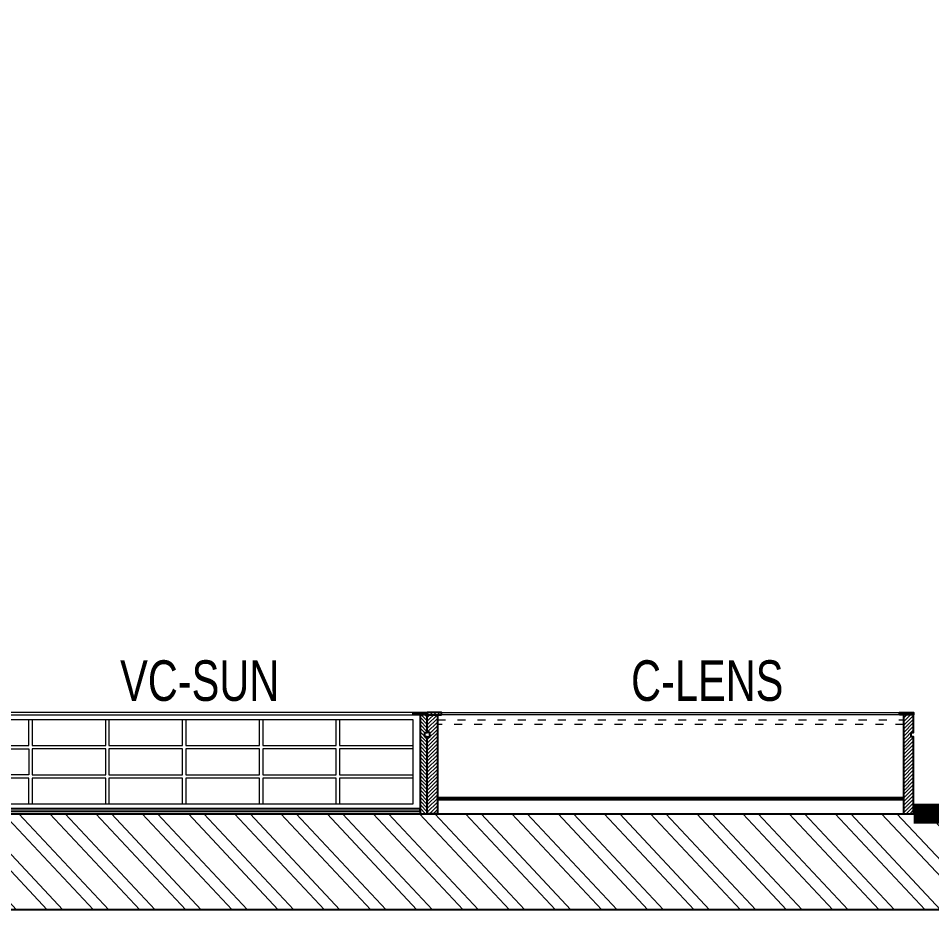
# Model space of a CAD drawing. Header units: feet. Extents: x 7177092 to 7192458, y -5285593 to -5277737.
# Drawn here: x 7184842 to 7187097, y -5285593 to -5283393 of the extents above; entities that cross this region are included whole.
import ezdxf

# ---------------------------------------------------------------- set-up
doc = ezdxf.new("R2010")
doc.units = ezdxf.units.FT
doc.header["$LTSCALE"] = 33
doc.header["$MEASUREMENT"] = 0
doc.linetypes.add('ACAD_ISO03W100', pattern=[30, 12, -18])
doc.layers.add('A-WALL', color=1, linetype='Continuous')
for name, color, linetype, lineweight in [('LENS_DIMENSION', 193, 'Continuous', 0), ('LK-FF&E WALL', 1, 'Continuous', 9), ('LK-MIRROR', 133, 'Continuous', 13), ('LN-ELEVATION-1', 81, 'Continuous', 25), ('LN-ELEVATION-3', 125, 'Continuous', 18), ('LN-ELEVATION-4', 145, 'Continuous', 13), ('LN-HATCH', 251, 'Continuous', 0), ('PLANO-TXT', 252, 'Continuous', 5)]:
    doc.layers.add(name, color=color, linetype=linetype, lineweight=lineweight)
doc.styles.add('LK TXT', font='GILC____.TTF', dxfattribs={"height": 100})
pattern_1 = [(45, (7858054.0837, 3504049.203), (-4.4901280605, 4.4901280605), [])]

# ---------------------------------------------------------------- blocks, each defined once
blk = doc.blocks.new('A$Cd80e5814')
at = {"layer": 'LN-HATCH'}
h = blk.add_hatch(dxfattribs=at)
h.set_pattern_fill('ANSI32', color=256, scale=222, angle=88.11)
h.paths.add_polyline_path([(-11697.8, 7706), (-15005.8, 7706), (-15005.8, 7476), (-11697.8, 7476)])
h.paths.add_polyline_path([(-8760, 7470), (-8760, 5976), (-15365.8, 5976), (-15365.8, 6091), (-8875, 6091), (-8875, 7470)])
h.paths.add_polyline_path([(-4059, 7470), (-7744, 7470), (-7744, 7706), (-4059, 7706)])
h.paths.add_polyline_path([(-8094, 7470), (-11347.8, 7470), (-11347.8, 7706), (-8094, 7706)])
h.paths.add_polyline_path([(-300, 7470), (-3709, 7470), (-3709, 7706), (-300, 7706)])
h.paths.add_polyline_path([(-230, 4046), (0, 4046), (0, 7350), (-230, 7350)])
h.paths.add_polyline_path([(0, 237), (-220, 237), (-220, 3544), (0, 3544)])
h.paths.add_polyline_path([(-3709, 237), (-220, 237), (-220, 0), (-3709, 0)])
h.paths.add_polyline_path([(-7714, 237), (-4059, 237), (-4059, 0), (-7714, 0)])
h.paths.add_polyline_path([(-11347.8, 237), (-8094, 237), (-8094, 0), (-11347.8, 0)])
h.paths.add_polyline_path([(-15005.8, 237), (-11697.8, 237), (-11697.8, 0), (-15005.8, 0)])
h.paths.add_polyline_path([(-980, 5970), (-230, 5970), (-230, 5820), (-980, 5820)])
h.paths.add_polyline_path([(-1730, 7470), (-1880, 7470), (-1880, 5820), (-1730, 5820)])
at = {"layer": 'A-WALL'}
blk.add_lwpolyline([(-7714, 237), (-4059, 237), (-4059, 0), (-7714, 0)], close=True, dxfattribs=at)
blk = doc.blocks.new('VC HD 1200')
at = {"layer": 'LN-HATCH', "ltscale": 0.5}
h = blk.add_hatch(dxfattribs=at)
h.set_pattern_fill('ANSI31', color=256, scale=2)
h.set_pattern_definition([(45, (3760859.753, 1795248.936), (-4.490128061, 4.490128061), [])])
h.paths.add_polyline_path([(-1200, 250), (-1200, 60), (-1194, 60), (-1194, 50), (-1200, 50), (-1200, 6), (-1182, 6), (-1182, 250)])
h = blk.add_hatch(dxfattribs=at)
h.set_pattern_fill('ANSI31', color=256, scale=2)
h.set_pattern_definition(pattern_1)
h.paths.add_polyline_path([(0, 250), (0, 60), (-6, 60), (-6, 50), (0, 50), (0, 6), (-18, 6), (-18, 250)])
h = blk.add_hatch(dxfattribs=at)
h.set_pattern_fill('ANSI31', color=256, scale=2)
h.set_pattern_definition([(45, (7858047.0837, 3504049.203), (-4.4901280605, 4.4901280605), [])])
h.paths.add_polyline_path([(-1165, 6), (-1165, 0), (-1200, 0), (-1200, 6)])
h = blk.add_hatch(dxfattribs=at)
h.set_pattern_fill('ANSI31', color=256, scale=2)
h.set_pattern_definition(pattern_1)
h.paths.add_polyline_path([(-28, 6), (-28, 0), (0, 0), (0, 6)])
at = {"layer": 'LN-ELEVATION-1', "ltscale": 0.5}
for points in [[(-1200, 250), (-1200, 60), (-1194, 60), (-1194, 50), (-1200, 50), (-1200, 6), (-1182, 6), (-1182, 250)], [(0, 250), (0, 60), (-6, 60), (-6, 50), (0, 50), (0, 6), (-18, 6), (-18, 250)], [(-18, 238), (-1182, 238), (-1182, 244), (-18, 244)], [(-1165, 6), (-1165, 0), (-1200, 0), (-1200, 6)], [(-35, 6), (-35, 0), (0, 0), (0, 6)]]:
    blk.add_lwpolyline(points, close=True, dxfattribs=at)
at = {"layer": 'LN-ELEVATION-3', "ltscale": 0.5}
for p, q in [((-1182, 250), (-18, 250)), ((-1165, 6), (-35, 6)), ((-35, 0), (-1165, 0))]:
    blk.add_line(p, q, dxfattribs=at)
for points in [[(-1165, 226), (-35, 226), (-35, 18), (-1165, 18)], [(-1165, 226), (-983.3, 226), (-983.3, 162), (-1165, 162)], [(-975.3, 226), (-793.7, 226), (-793.7, 162), (-975.3, 162)], [(-785.7, 226), (-604, 226), (-604, 162), (-785.7, 162)], [(-596, 226), (-414.3, 226), (-414.3, 162), (-596, 162)], [(-406.3, 226), (-224.7, 226), (-224.7, 162), (-406.3, 162)], [(-216.7, 226), (-35, 226), (-35, 162), (-216.7, 162)], [(-1165, 90), (-983.3, 90), (-983.3, 154), (-1165, 154)], [(-975.3, 154), (-793.7, 154), (-793.7, 90), (-975.3, 90)], [(-785.7, 154), (-604, 154), (-604, 90), (-785.7, 90)], [(-596, 154), (-414.3, 154), (-414.3, 90), (-596, 90)], [(-406.3, 154), (-224.7, 154), (-224.7, 90), (-406.3, 90)], [(-216.7, 154), (-35, 154), (-35, 90), (-216.7, 90)], [(-1165, 82), (-983.3, 82), (-983.3, 18), (-1165, 18)], [(-975.3, 82), (-793.7, 82), (-793.7, 18), (-975.3, 18)], [(-785.7, 82), (-604, 82), (-604, 18), (-785.7, 18)], [(-596, 82), (-414.3, 82), (-414.3, 18), (-596, 18)], [(-406.3, 82), (-224.7, 82), (-224.7, 18), (-406.3, 18)], [(-216.7, 82), (-35, 82), (-35, 18), (-216.7, 18)]]:
    blk.add_lwpolyline(points, close=True, dxfattribs=at)
blk = doc.blocks.new('CLENS 1200')
at = {"layer": 'LN-HATCH', "ltscale": 0.5}
h = blk.add_hatch(dxfattribs=at)
h.set_pattern_fill('ANSI31', color=256, scale=2)
h.set_pattern_definition([(45, (4092853.4493, 1690921.992), (-4.4901280605, 4.4901280605), [])])
h.paths.add_polyline_path([(0, 250), (0, 60), (6, 60), (6, 50), (0, 50), (0, 6), (25, 6), (25, 250)])
h.paths.add_polyline_path([(1175, 210), (25, 210), (25, 216), (1175, 216)])
h.paths.add_polyline_path([(35, 6), (35, 0), (0, 0), (0, 6)])
h.paths.add_polyline_path([(1200, 250), (1200, 60), (1194, 60), (1194, 50), (1200, 50), (1200, 6), (1175, 6), (1175, 250)])
h.paths.add_polyline_path([(1165, 6), (1165, 0), (1200, 0), (1200, 6)])
at = {"layer": 'LN-ELEVATION-1', "ltscale": 0.5}
for points in [[(0, 250), (0, 60), (6, 60), (6, 50), (0, 50), (0, 6), (25, 6), (25, 250)], [(1200, 250), (1200, 60), (1194, 60), (1194, 50), (1200, 50), (1200, 6), (1175, 6), (1175, 250)], [(1175, 210), (25, 210), (25, 216), (1175, 216)], [(35, 6), (35, 0), (0, 0), (0, 6)], [(1165, 6), (1165, 0), (1200, 0), (1200, 6)]]:
    blk.add_lwpolyline(points, close=True, dxfattribs=at)
at = {"layer": 'LN-ELEVATION-3', "ltscale": 0.5}
for p, q in [((25, 250), (1175, 250)), ((35, 6), (1165, 6)), ((1165, 0), (35, 0))]:
    blk.add_line(p, q, dxfattribs=at)
at = {"layer": 'LN-ELEVATION-4', "linetype": 'ACAD_ISO03W100', "ltscale": 0.05}
blk.add_lwpolyline([(25, 30), (1175, 30), (1175, 18), (25, 18)], close=True, dxfattribs=at)

msp = doc.modelspace()

# ---------------------------------------------------------------- linework, layer by layer
at = {"layer": 'LK-MIRROR', "linetype": 'ACAD_ISO03W100', "ltscale": 0.05, "const_width": 50}
msp.add_lwpolyline([(7187051.8, -5285356.4), (7187548.6, -5285356.4), (7187548.6, -5285056.4)], dxfattribs=at)

# ---------------------------------------------------------------- block references
at = {"layer": 'LENS_DIMENSION'}
msp.add_blockref('A$Cd80e5814', (7192457.6, -5285593.4), dxfattribs=at)
at = {"layer": 'LK-FF&E WALL', "xscale": -1, "rotation": 180}
msp.add_blockref('VC HD 1200', (7185851.8, -5285106.4), dxfattribs=at)
at = {"layer": 'LK-FF&E WALL', "rotation": 180}
msp.add_blockref('CLENS 1200', (7187051.8, -5285106.4), dxfattribs=at)

# ---------------------------------------------------------------- texts
at = {"layer": 'PLANO-TXT', "linetype": 'Continuous', "ltscale": 3, "char_height": 100, "width": 244.677, "attachment_point": 5, "style": 'LK TXT'}
for s, insert in [('VC-SUN', (7185290.1, -5285028.6)), ('C-LENS', (7186542.6, -5285028.6))]:
    msp.add_mtext(s, dxfattribs=dict(at, insert=insert))

doc.saveas('drawing.dxf')
